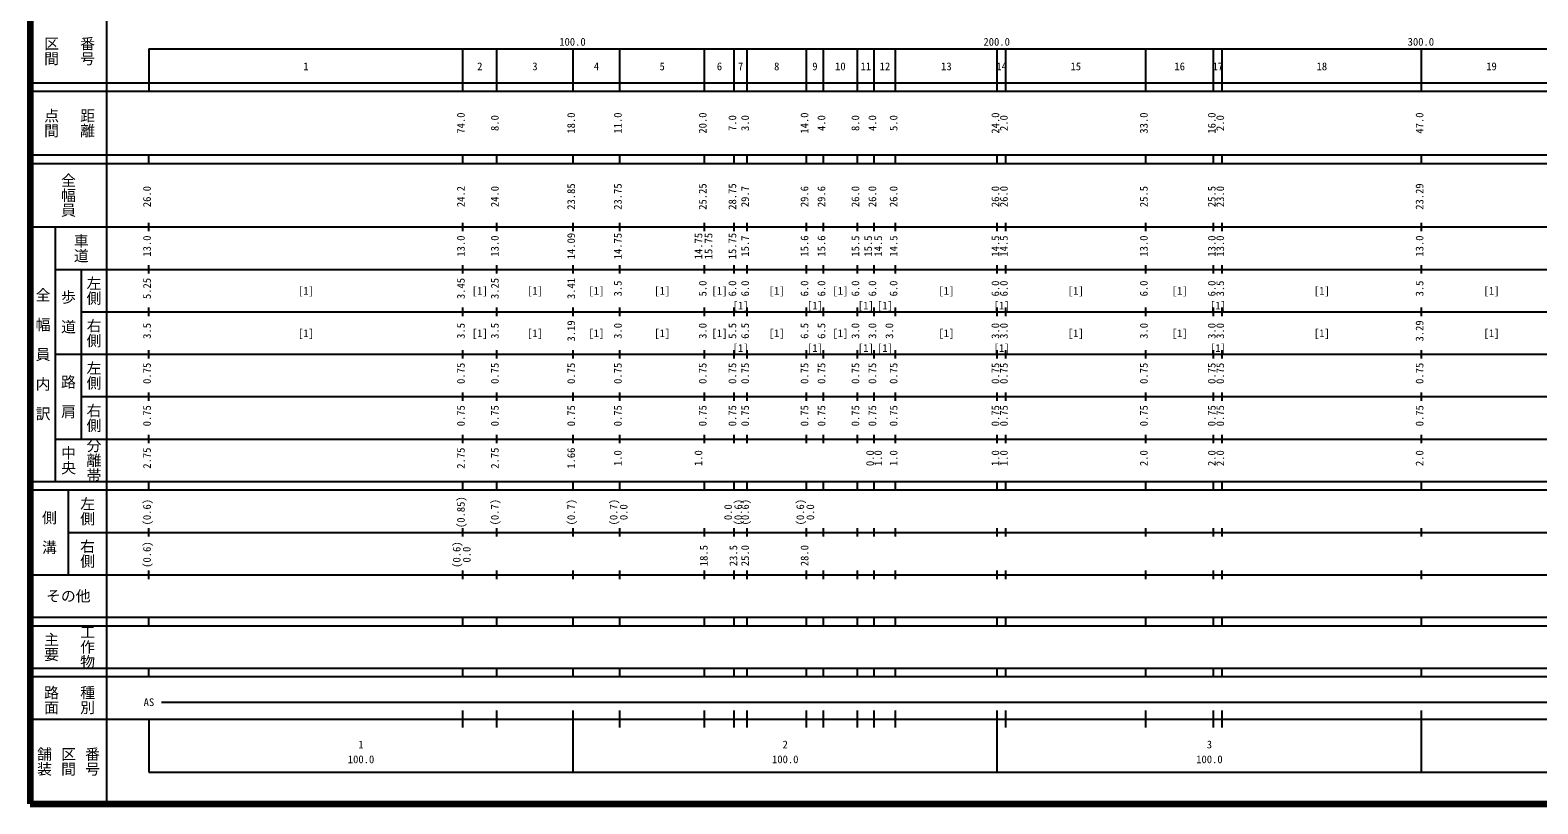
# Model space of a CAD drawing. Units: millimetres on the paper, enlarged 1000 times. Extents: x 40000 to 680000, y 20000 to 380000.
# Drawn here: x 40000 to 395424, y 20000 to 202409 of the extents above; entities that cross this region are included whole.
import ezdxf
from ezdxf.enums import TextEntityAlignment as Align

# ---------------------------------------------------------------- set-up
doc = ezdxf.new("R2010")
doc.units = ezdxf.units.MM
doc.header["$LTSCALE"] = 1000
doc.layers.add('M-TTL', color=2, linetype='Continuous', lineweight=140)
doc.layers.add('M-TTL-BAND', color=7, linetype='Continuous', lineweight=25)
doc.styles.add('@ＭＳ ゴシック', font='')
doc.styles.add('ＭＳ ゴシック', font='')
doc.styles.get('@ＭＳ ゴシック').set_extended_font_data('@MS Gothic')
doc.styles.get('ＭＳ ゴシック').set_extended_font_data('MS Gothic')

msp = doc.modelspace()

# ---------------------------------------------------------------- linework, layer by layer
at = {"layer": 'M-TTL'}
for p, q in [((40000, 380000), (40000, 20000)), ((40000, 20000), (680000, 20000))]:
    msp.add_line(p, q, dxfattribs=at)
at = {"layer": 'M-TTL-BAND'}
for p, q in [((58000, 370000), (58000, 20000)), ((68000, 198000), (579000, 198000)), ((68000, 198000), (68000, 188000)), ((142000, 188000), (142000, 198000)), ((150000, 188000), (150000, 198000)), ((168000, 188000), (168000, 198000)), ((179000, 188000), (179000, 198000)), ((199000, 188000), (199000, 198000)), ((206000, 188000), (206000, 198000)), ((209000, 188000), (209000, 198000)), ((223000, 188000), (223000, 198000)), ((227000, 188000), (227000, 198000)), ((235000, 188000), (235000, 198000)), ((239000, 188000), (239000, 198000)), ((244000, 188000), (244000, 198000)), ((268000, 188000), (268000, 198000)), ((270000, 188000), (270000, 198000)), ((303000, 188000), (303000, 198000)), ((319000, 188000), (319000, 198000)), ((321000, 188000), (321000, 198000)), ((368000, 188000), (368000, 198000)), ((40000, 190000), (579000, 190000)), ((40000, 188000), (579000, 188000)), ((40000, 173000), (579000, 173000)), ((40000, 171000), (579000, 171000)), ((68000, 171000), (68000, 173000)), ((142000, 171000), (142000, 173000)), ((150000, 171000), (150000, 173000)), ((168000, 171000), (168000, 173000)), ((179000, 171000), (179000, 173000)), ((199000, 171000), (199000, 173000)), ((206000, 171000), (206000, 173000)), ((209000, 171000), (209000, 173000)), ((223000, 171000), (223000, 173000)), ((227000, 171000), (227000, 173000)), ((235000, 171000), (235000, 173000)), ((239000, 171000), (239000, 173000)), ((244000, 171000), (244000, 173000)), ((268000, 171000), (268000, 173000)), ((270000, 171000), (270000, 173000)), ((303000, 171000), (303000, 173000)), ((319000, 171000), (319000, 173000)), ((321000, 171000), (321000, 173000)), ((368000, 171000), (368000, 173000)), ((68000, 155000), (68000, 157000)), ((142000, 155000), (142000, 157000)), ((150000, 155000), (150000, 157000)), ((168000, 155000), (168000, 157000)), ((179000, 155000), (179000, 157000)), ((199000, 155000), (199000, 157000)), ((206000, 155000), (206000, 157000)), ((209000, 155000), (209000, 157000)), ((223000, 155000), (223000, 157000)), ((227000, 155000), (227000, 157000)), ((235000, 155000), (235000, 157000)), ((239000, 155000), (239000, 157000)), ((244000, 155000), (244000, 157000)), ((268000, 155000), (268000, 157000)), ((270000, 155000), (270000, 157000)), ((303000, 155000), (303000, 157000)), ((319000, 155000), (319000, 157000)), ((321000, 155000), (321000, 157000)), ((368000, 155000), (368000, 157000)), ((40000, 156000), (579000, 156000)), ((46000, 96000), (46000, 156000)), ((46000, 146000), (579000, 146000)), ((52000, 146000), (52000, 106000)), ((68000, 145000), (68000, 147000)), ((142000, 145000), (142000, 147000)), ((150000, 145000), (150000, 147000)), ((168000, 145000), (168000, 147000)), ((179000, 145000), (179000, 147000)), ((199000, 145000), (199000, 147000)), ((206000, 145000), (206000, 147000)), ((209000, 145000), (209000, 147000)), ((223000, 145000), (223000, 147000)), ((227000, 145000), (227000, 147000)), ((235000, 145000), (235000, 147000)), ((239000, 145000), (239000, 147000)), ((244000, 145000), (244000, 147000)), ((268000, 145000), (268000, 147000)), ((270000, 145000), (270000, 147000)), ((303000, 145000), (303000, 147000)), ((319000, 145000), (319000, 147000)), ((321000, 145000), (321000, 147000)), ((368000, 145000), (368000, 147000)), ((52000, 136000), (579000, 136000)), ((68000, 135000), (68000, 137000)), ((142000, 135000), (142000, 137000)), ((150000, 135000), (150000, 137000)), ((168000, 135000), (168000, 137000)), ((179000, 135000), (179000, 137000)), ((199000, 135000), (199000, 137000)), ((206000, 135000), (206000, 137000)), ((209000, 135000), (209000, 137000)), ((223000, 135000), (223000, 137000)), ((227000, 135000), (227000, 137000)), ((235000, 135000), (235000, 137000)), ((239000, 135000), (239000, 137000)), ((244000, 135000), (244000, 137000)), ((268000, 135000), (268000, 137000)), ((270000, 135000), (270000, 137000)), ((303000, 135000), (303000, 137000)), ((319000, 135000), (319000, 137000)), ((321000, 135000), (321000, 137000)), ((368000, 135000), (368000, 137000)), ((46000, 126000), (579000, 126000)), ((68000, 125000), (68000, 127000)), ((142000, 125000), (142000, 127000)), ((150000, 125000), (150000, 127000)), ((168000, 125000), (168000, 127000)), ((179000, 125000), (179000, 127000)), ((199000, 125000), (199000, 127000)), ((206000, 125000), (206000, 127000)), ((209000, 125000), (209000, 127000)), ((223000, 125000), (223000, 127000)), ((227000, 125000), (227000, 127000)), ((235000, 125000), (235000, 127000)), ((239000, 125000), (239000, 127000)), ((244000, 125000), (244000, 127000)), ((268000, 125000), (268000, 127000)), ((270000, 125000), (270000, 127000)), ((303000, 125000), (303000, 127000)), ((319000, 125000), (319000, 127000)), ((321000, 125000), (321000, 127000)), ((368000, 125000), (368000, 127000)), ((52000, 116000), (579000, 116000)), ((68000, 115000), (68000, 117000)), ((142000, 115000), (142000, 117000)), ((150000, 115000), (150000, 117000)), ((168000, 115000), (168000, 117000)), ((179000, 115000), (179000, 117000)), ((199000, 115000), (199000, 117000)), ((206000, 115000), (206000, 117000)), ((209000, 115000), (209000, 117000)), ((223000, 115000), (223000, 117000)), ((227000, 115000), (227000, 117000)), ((235000, 115000), (235000, 117000)), ((239000, 115000), (239000, 117000)), ((244000, 115000), (244000, 117000)), ((268000, 115000), (268000, 117000)), ((270000, 115000), (270000, 117000)), ((303000, 115000), (303000, 117000)), ((319000, 115000), (319000, 117000)), ((321000, 115000), (321000, 117000)), ((368000, 115000), (368000, 117000)), ((68000, 105000), (68000, 107000)), ((142000, 105000), (142000, 107000)), ((150000, 105000), (150000, 107000)), ((168000, 105000), (168000, 107000)), ((179000, 105000), (179000, 107000)), ((199000, 105000), (199000, 107000)), ((206000, 105000), (206000, 107000)), ((209000, 105000), (209000, 107000)), ((223000, 105000), (223000, 107000)), ((227000, 105000), (227000, 107000)), ((235000, 105000), (235000, 107000)), ((239000, 105000), (239000, 107000)), ((244000, 105000), (244000, 107000)), ((268000, 105000), (268000, 107000)), ((270000, 105000), (270000, 107000)), ((303000, 105000), (303000, 107000)), ((319000, 105000), (319000, 107000)), ((321000, 105000), (321000, 107000)), ((368000, 105000), (368000, 107000)), ((46000, 106000), (579000, 106000)), ((40000, 96000), (579000, 96000)), ((68000, 94000), (68000, 96000)), ((142000, 94000), (142000, 96000)), ((150000, 94000), (150000, 96000)), ((168000, 94000), (168000, 96000)), ((179000, 94000), (179000, 96000)), ((199000, 94000), (199000, 96000)), ((206000, 94000), (206000, 96000)), ((209000, 94000), (209000, 96000)), ((223000, 94000), (223000, 96000)), ((227000, 94000), (227000, 96000)), ((235000, 94000), (235000, 96000)), ((239000, 94000), (239000, 96000)), ((244000, 94000), (244000, 96000)), ((268000, 94000), (268000, 96000)), ((270000, 94000), (270000, 96000)), ((303000, 94000), (303000, 96000)), ((319000, 94000), (319000, 96000)), ((321000, 94000), (321000, 96000)), ((368000, 94000), (368000, 96000)), ((40000, 94000), (579000, 94000)), ((49000, 94000), (49000, 74000)), ((49000, 84000), (579000, 84000)), ((68000, 83000), (68000, 85000)), ((142000, 83000), (142000, 85000)), ((150000, 83000), (150000, 85000)), ((168000, 83000), (168000, 85000)), ((179000, 83000), (179000, 85000)), ((199000, 83000), (199000, 85000)), ((206000, 83000), (206000, 85000)), ((209000, 83000), (209000, 85000)), ((223000, 83000), (223000, 85000)), ((227000, 83000), (227000, 85000)), ((235000, 83000), (235000, 85000)), ((239000, 83000), (239000, 85000)), ((244000, 83000), (244000, 85000)), ((268000, 83000), (268000, 85000)), ((270000, 83000), (270000, 85000)), ((303000, 83000), (303000, 85000)), ((319000, 83000), (319000, 85000)), ((321000, 83000), (321000, 85000)), ((368000, 83000), (368000, 85000)), ((68000, 73000), (68000, 75000)), ((142000, 73000), (142000, 75000)), ((150000, 73000), (150000, 75000)), ((168000, 73000), (168000, 75000)), ((179000, 73000), (179000, 75000)), ((199000, 73000), (199000, 75000)), ((206000, 73000), (206000, 75000)), ((209000, 73000), (209000, 75000)), ((223000, 73000), (223000, 75000)), ((227000, 73000), (227000, 75000)), ((235000, 73000), (235000, 75000)), ((239000, 73000), (239000, 75000)), ((244000, 73000), (244000, 75000)), ((268000, 73000), (268000, 75000)), ((270000, 73000), (270000, 75000)), ((303000, 73000), (303000, 75000)), ((319000, 73000), (319000, 75000)), ((321000, 73000), (321000, 75000)), ((368000, 73000), (368000, 75000)), ((40000, 74000), (579000, 74000)), ((40000, 64000), (579000, 64000)), ((68000, 62000), (68000, 64000)), ((142000, 62000), (142000, 64000)), ((150000, 62000), (150000, 64000)), ((168000, 62000), (168000, 64000)), ((179000, 62000), (179000, 64000)), ((199000, 62000), (199000, 64000)), ((206000, 62000), (206000, 64000)), ((209000, 62000), (209000, 64000)), ((223000, 62000), (223000, 64000)), ((227000, 62000), (227000, 64000)), ((235000, 62000), (235000, 64000)), ((239000, 62000), (239000, 64000)), ((244000, 62000), (244000, 64000)), ((268000, 62000), (268000, 64000)), ((270000, 62000), (270000, 64000)), ((303000, 62000), (303000, 64000)), ((319000, 62000), (319000, 64000)), ((321000, 62000), (321000, 64000)), ((368000, 62000), (368000, 64000)), ((40000, 62000), (579000, 62000)), ((40000, 52000), (579000, 52000)), ((40000, 50000), (579000, 50000)), ((68000, 50000), (68000, 52000)), ((142000, 50000), (142000, 52000)), ((150000, 50000), (150000, 52000)), ((168000, 50000), (168000, 52000)), ((179000, 50000), (179000, 52000)), ((199000, 50000), (199000, 52000)), ((206000, 50000), (206000, 52000)), ((209000, 50000), (209000, 52000)), ((223000, 50000), (223000, 52000)), ((227000, 50000), (227000, 52000)), ((235000, 50000), (235000, 52000)), ((239000, 50000), (239000, 52000)), ((244000, 50000), (244000, 52000)), ((268000, 50000), (268000, 52000)), ((270000, 50000), (270000, 52000)), ((303000, 50000), (303000, 52000)), ((319000, 50000), (319000, 52000)), ((321000, 50000), (321000, 52000)), ((368000, 50000), (368000, 52000)), ((71000, 44000), (565000, 44000)), ((40000, 40000), (579000, 40000)), ((68000, 40000), (68000, 27500)), ((142000, 38000), (142000, 42000)), ((150000, 38000), (150000, 42000)), ((168000, 27500), (168000, 42000)), ((179000, 38000), (179000, 42000)), ((199000, 38000), (199000, 42000)), ((206000, 38000), (206000, 42000)), ((209000, 38000), (209000, 42000)), ((223000, 38000), (223000, 42000)), ((227000, 38000), (227000, 42000)), ((235000, 38000), (235000, 42000)), ((239000, 38000), (239000, 42000)), ((244000, 38000), (244000, 42000)), ((268000, 27500), (268000, 42000)), ((270000, 38000), (270000, 42000)), ((303000, 38000), (303000, 42000)), ((319000, 38000), (319000, 42000)), ((321000, 38000), (321000, 42000)), ((368000, 27500), (368000, 42000)), ((68000, 27500), (579000, 27500))]:
    msp.add_line(p, q, dxfattribs=at)

# ---------------------------------------------------------------- texts
at = {"layer": 'M-TTL-BAND', "style": '@ＭＳ ゴシック'}
for s, p in [('区間', (45000, 197500)), ('番号', (53500, 197500)), ('点間', (45000, 180500)), ('距離', (53500, 180500)), ('全幅員', (49000, 163500)), ('車道', (52000, 151000)), ('左側', (55000, 141000)), ('全\u3000幅\u3000員\u3000内\u3000訳', (43000, 126000)), ('歩\u3000道', (49000, 136000)), ('右側', (55000, 131000)), ('路\u3000肩', (49000, 116000)), ('左側', (55000, 121000)), ('右側', (55000, 111000)), ('中央', (49000, 101000)), ('分離帯', (55000, 101000)), ('側\u3000溝', (44500, 84000)), ('左側', (53500, 89000)), ('右側', (53500, 79000)), ('工作物', (53500, 57000)), ('主要', (45000, 57000)), ('路面', (45000, 44500)), ('種別', (53500, 44500)), ('舗装', (43333, 30000)), ('区間', (49000, 30000)), ('番号', (54667, 30000))]:
    msp.add_text(s, height=2566, rotation=270, dxfattribs=at).set_placement(p, align=Align.MIDDLE_CENTER)
at = {"layer": 'M-TTL-BAND', "style": 'ＭＳ ゴシック'}
for s, p in [('100.0', (167844, 198195)), ('200.0', (267844, 198195)), ('300.0', (367844, 198195)), ('1', (105000, 192405)), ('2', (146000, 192405)), ('3', (159000, 192405)), ('4', (173500, 192405)), ('5', (189000, 192405)), ('6', (202500, 192405)), ('7', (207500, 192405)), ('8', (216000, 192405)), ('9', (225000, 192405)), ('10', (231000, 192405)), ('11', (237000, 192405)), ('12', (241500, 192405)), ('13', (256000, 192405)), ('14', (269000, 192405)), ('15', (286500, 192405)), ('16', (311000, 192405)), ('17', (320000, 192405)), ('18', (344500, 192405)), ('19', (384500, 192405)), ('[1]', (105000, 139500)), ('[1]', (146000, 139500)), ('[1]', (159000, 139500)), ('[1]', (173500, 139500)), ('[1]', (189000, 139500)), ('[1]', (202500, 139500)), ('[1]', (216000, 139500)), ('[1]', (231000, 139500)), ('[1]', (256000, 139500)), ('[1]', (286500, 139500)), ('[1]', (311000, 139500)), ('[1]', (344500, 139500)), ('[1]', (384500, 139500)), ('[1]', (207500, 136000)), ('[1]', (225000, 136000)), ('[1]', (237000, 136000)), ('[1]', (241500, 136000)), ('[1]', (269000, 136000)), ('[1]', (320000, 136000)), ('[1]', (105000, 129500)), ('[1]', (146000, 129500)), ('[1]', (159000, 129500)), ('[1]', (173500, 129500)), ('[1]', (189000, 129500)), ('[1]', (202500, 129500)), ('[1]', (216000, 129500)), ('[1]', (231000, 129500)), ('[1]', (256000, 129500)), ('[1]', (286500, 129500)), ('[1]', (311000, 129500)), ('[1]', (344500, 129500)), ('[1]', (384500, 129500)), ('[1]', (207500, 126000)), ('[1]', (225000, 126000)), ('[1]', (237000, 126000)), ('[1]', (241500, 126000)), ('[1]', (269000, 126000)), ('[1]', (320000, 126000)), ('AS', (68000, 42500)), ('1', (118000, 32523)), ('2', (218000, 32523)), ('3', (318000, 32523)), ('100.0', (118000, 29033)), ('100.0', (218000, 29033)), ('100.0', (318000, 29033))]:
    msp.add_text(s, height=1833, dxfattribs=at).set_placement(p, align=Align.BOTTOM_CENTER)
for s, p in [('74.0', (143000, 180500)), ('8.0', (151000, 180500)), ('18.0', (169000, 180500)), ('11.0', (180000, 180500)), ('20.0', (200000, 180500)), ('7.0', (207000, 180500)), ('3.0', (210000, 180500)), ('14.0', (224000, 180500)), ('4.0', (228000, 180500)), ('8.0', (236000, 180500)), ('4.0', (240000, 180500)), ('5.0', (245000, 180500)), ('24.0', (269000, 180500)), ('2.0', (271000, 180500)), ('33.0', (304000, 180500)), ('16.0', (320000, 180500)), ('2.0', (322000, 180500)), ('47.0', (369000, 180500)), ('26.0', (69000, 163174)), ('24.2', (143000, 163174)), ('24.0', (151000, 163174)), ('23.85', (169000, 163174)), ('23.75', (180000, 163174)), ('25.25', (200000, 163174)), ('28.75', (207000, 163174)), ('29.7', (210000, 163174)), ('29.6', (224000, 163174)), ('29.6', (228000, 163174)), ('26.0', (236000, 163174)), ('26.0', (240000, 163174)), ('26.0', (245000, 163174)), ('26.0', (269000, 163174)), ('26.0', (271000, 163174)), ('25.5', (304000, 163174)), ('25.5', (320000, 163174)), ('23.0', (322000, 163174)), ('23.29', (369000, 163174)), ('13.0', (69000, 151500)), ('13.0', (143000, 151500)), ('13.0', (151000, 151500)), ('14.09', (169000, 151500)), ('14.75', (180000, 151500)), ('14.75', (199000, 151500)), ('15.75', (201370, 151500)), ('15.75', (207000, 151500)), ('15.7', (210000, 151500)), ('15.6', (224000, 151500)), ('15.6', (228000, 151500)), ('15.5', (236000, 151500)), ('15.5', (239000, 151500)), ('14.5', (241370, 151500)), ('14.5', (245000, 151500)), ('14.5', (269000, 151500)), ('14.5', (271000, 151500)), ('13.0', (304000, 151500)), ('13.0', (320000, 151500)), ('13.0', (322000, 151500)), ('13.0', (369000, 151500)), ('5.25', (69000, 141500)), ('3.45', (143000, 141500)), ('3.25', (151000, 141500)), ('3.41', (169000, 141500)), ('3.5', (180000, 141500)), ('5.0', (200000, 141500)), ('6.0', (207000, 141500)), ('6.0', (210000, 141500)), ('6.0', (224000, 141500)), ('6.0', (228000, 141500)), ('6.0', (236000, 141500)), ('6.0', (240000, 141500)), ('6.0', (245000, 141500)), ('6.0', (269000, 141500)), ('6.0', (271000, 141500)), ('6.0', (304000, 141500)), ('6.0', (320000, 141500)), ('3.5', (322000, 141500)), ('3.5', (369000, 141500)), ('3.5', (69000, 131500)), ('3.5', (143000, 131500)), ('3.5', (151000, 131500)), ('3.19', (169000, 131500)), ('3.0', (180000, 131500)), ('3.0', (200000, 131500)), ('5.5', (207000, 131500)), ('6.5', (210000, 131500)), ('6.5', (224000, 131500)), ('6.5', (228000, 131500)), ('3.0', (236000, 131500)), ('3.0', (240000, 131500)), ('3.0', (244000, 131500)), ('3.0', (269000, 131500)), ('3.0', (271000, 131500)), ('3.0', (304000, 131500)), ('3.0', (320000, 131500)), ('3.0', (322000, 131500)), ('3.29', (369000, 131500)), ('0.75', (69000, 121500)), ('0.75', (143000, 121500)), ('0.75', (151000, 121500)), ('0.75', (169000, 121500)), ('0.75', (180000, 121500)), ('0.75', (200000, 121500)), ('0.75', (207000, 121500)), ('0.75', (210000, 121500)), ('0.75', (224000, 121500)), ('0.75', (228000, 121500)), ('0.75', (236000, 121500)), ('0.75', (240000, 121500)), ('0.75', (245000, 121500)), ('0.75', (269000, 121500)), ('0.75', (271000, 121500)), ('0.75', (304000, 121500)), ('0.75', (320000, 121500)), ('0.75', (322000, 121500)), ('0.75', (369000, 121500)), ('0.75', (69000, 111500)), ('0.75', (143000, 111500)), ('0.75', (151000, 111500)), ('0.75', (169000, 111500)), ('0.75', (180000, 111500)), ('0.75', (200000, 111500)), ('0.75', (207000, 111500)), ('0.75', (210000, 111500)), ('0.75', (224000, 111500)), ('0.75', (228000, 111500)), ('0.75', (236000, 111500)), ('0.75', (240000, 111500)), ('0.75', (245000, 111500)), ('0.75', (269000, 111500)), ('0.75', (271000, 111500)), ('0.75', (304000, 111500)), ('0.75', (320000, 111500)), ('0.75', (322000, 111500)), ('0.75', (369000, 111500)), ('2.75', (69000, 101500)), ('2.75', (143000, 101500)), ('2.75', (151000, 101500)), ('1.66', (169000, 101500)), ('1.0', (180000, 101500)), ('1.0', (199000, 101500)), ('0.0', (239457, 101500)), ('1.0', (241370, 101500)), ('1.0', (245000, 101500)), ('1.0', (269000, 101500)), ('1.0', (271000, 101500)), ('2.0', (304000, 101500)), ('2.0', (320000, 101500)), ('2.0', (322000, 101500)), ('2.0', (369000, 101500)), ('(0.6)', (69000, 88764)), ('(0.85)', (143000, 88764)), ('(0.7)', (151000, 88764)), ('(0.7)', (169000, 88764)), ('(0.7)', (179000, 88764)), ('0.0', (181370, 88764)), ('0.0', (206000, 88764)), ('(0.6)', (208370, 88764)), ('(0.6)', (210000, 88764)), ('(0.6)', (223000, 88764)), ('0.0', (225370, 88764)), ('(0.6)', (69000, 78764)), ('(0.6)', (142000, 78764)), ('0.0', (144370, 78764)), ('18.5', (200261, 78519)), ('23.5', (207238, 78519)), ('25.0', (210000, 78519)), ('28.0', (224018, 78519))]:
    msp.add_text(s, height=1833, rotation=90, dxfattribs=at).set_placement(p, align=Align.BOTTOM_CENTER)
msp.add_text('その他', height=2566, dxfattribs=at).set_placement((49000, 69000), align=Align.MIDDLE_CENTER)

doc.saveas('drawing.dxf')
